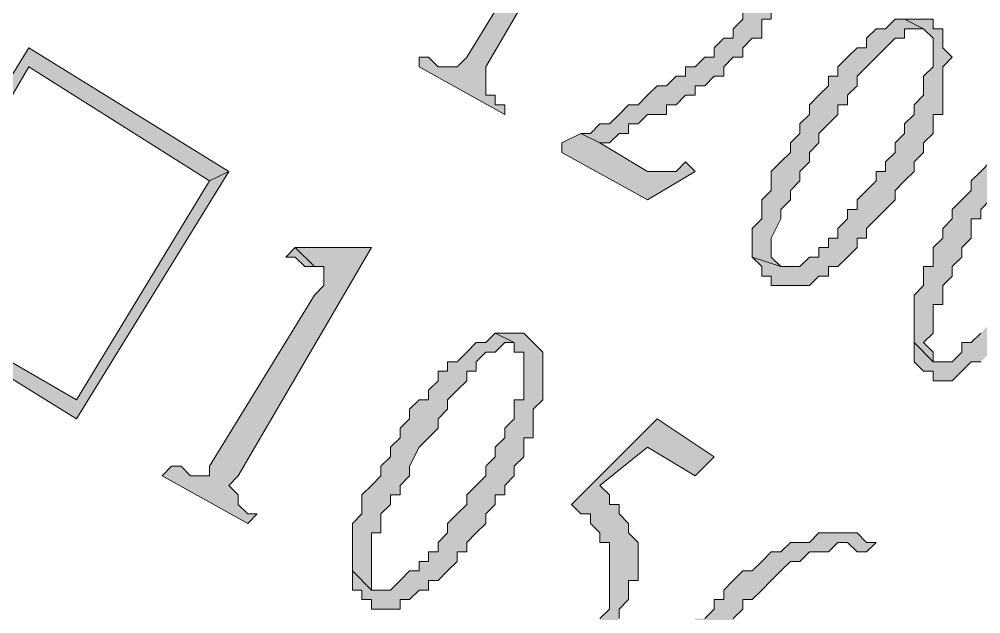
# Model space of a CAD drawing. Header units: millimetres. Extents: x 6 to 291, y 4 to 206.
# Drawn here: x 186.986 to 191.262, y 93.112 to 95.758 of the extents above; entities that cross this region are included whole.
import ezdxf

# ---------------------------------------------------------------- set-up
doc = ezdxf.new("R2010")
doc.units = ezdxf.units.MM
doc.layers.add('C00-00-00', color=7, linetype='Continuous')

msp = doc.modelspace()

# ---------------------------------------------------------------- hatches: boundary and pattern name
at = {"layer": 'C00-00-00'}
h = msp.add_hatch(color=256, dxfattribs=at)
h.dxf.hatch_style = 2
h.paths.add_polyline_path([(189.65333, 96.562339), (189.610997, 96.562339), (189.441663, 96.562339), (189.441663, 96.520006), (189.39933, 96.562339), (189.314663, 96.562339), (189.441663, 96.477672), (189.441663, 96.435339), (189.441663, 96.393006), (189.441663, 96.350672), (188.975997, 95.588672), (188.933663, 95.546339), (188.89133, 95.546339), (188.848997, 95.546339), (188.806663, 95.588672), (188.76433, 95.588672), (188.76433, 95.546339), (189.14533, 95.334672), (189.14533, 95.377006), (189.102997, 95.377006), (189.102997, 95.419339), (189.060663, 95.419339), (189.060663, 95.461672), (189.060663, 95.546339)])
h = msp.add_hatch(color=256, dxfattribs=at)
h.dxf.hatch_style = 2
h.paths.add_polyline_path([(190.415331, 96.012001), (190.203665, 96.096668), (190.245998, 96.096668), (190.245998, 96.054334), (190.288331, 96.054334), (190.288331, 95.969668), (190.245998, 95.927334), (190.245998, 95.885001), (190.245998, 95.842668), (190.203665, 95.800334), (190.203665, 95.758001), (190.161331, 95.715668), (190.161331, 95.673334), (190.118998, 95.673334), (190.076665, 95.631001), (190.076665, 95.588668), (190.034331, 95.588668), (189.991998, 95.546334), (189.949665, 95.546334), (189.949665, 95.504001), (189.907331, 95.504001), (189.864998, 95.461668), (189.822665, 95.461668), (189.780331, 95.419334), (189.737998, 95.377001), (189.695665, 95.377001), (189.653331, 95.334668), (189.610998, 95.292334), (189.568665, 95.292334), (189.526331, 95.250001), (189.483998, 95.250001), (189.568665, 95.207668), (189.610998, 95.207668), (189.653331, 95.250001), (189.695665, 95.250001), (189.695665, 95.292334), (189.737998, 95.292334), (189.780331, 95.334668), (189.822665, 95.334668), (189.864998, 95.334668), (189.864998, 95.377001), (189.907331, 95.377001), (189.949665, 95.419334), (189.991998, 95.419334), (189.991998, 95.461668), (190.034331, 95.461668), (190.076665, 95.504001), (190.118998, 95.504001), (190.118998, 95.546334), (190.161331, 95.588668), (190.203665, 95.588668), (190.203665, 95.631001), (190.245998, 95.673334), (190.288331, 95.673334), (190.288331, 95.715668), (190.288331, 95.758001), (190.330665, 95.758001), (190.330665, 95.800334), (190.372998, 95.842668), (190.372998, 95.885001), (190.372998, 95.927334), (190.415331, 95.969668)])
h = msp.add_hatch(color=256, dxfattribs=at)
h.dxf.hatch_style = 2
h.paths.add_polyline_path([(190.923327, 95.758004), (190.880994, 95.758004), (190.83866, 95.71567), (190.796327, 95.71567), (190.753994, 95.673337), (190.753994, 95.631004), (190.71166, 95.631004), (190.669327, 95.58867), (190.626994, 95.546337), (190.626994, 95.504004), (190.58466, 95.504004), (190.58466, 95.46167), (190.542327, 95.419337), (190.499994, 95.377004), (190.499994, 95.33467), (190.45766, 95.292337), (190.45766, 95.250004), (190.415327, 95.20767), (190.415327, 95.165337), (190.372994, 95.123004), (190.33066, 95.08067), (190.33066, 95.038337), (190.33066, 94.996004), (190.288327, 94.95367), (190.288327, 94.911337), (190.288327, 94.869004), (190.245994, 94.82667), (190.245994, 94.69967), (190.372994, 94.657337), (190.33066, 94.69967), (190.33066, 94.784337), (190.372994, 94.869004), (190.372994, 94.911337), (190.415327, 94.95367), (190.415327, 94.996004), (190.45766, 95.038337), (190.45766, 95.08067), (190.499994, 95.123004), (190.499994, 95.165337), (190.542327, 95.20767), (190.542327, 95.250004), (190.58466, 95.292337), (190.626994, 95.33467), (190.626994, 95.377004), (190.669327, 95.377004), (190.669327, 95.419337), (190.71166, 95.46167), (190.71166, 95.504004), (190.753994, 95.546337), (190.796327, 95.58867), (190.83866, 95.631004), (190.880994, 95.673337), (190.923327, 95.673337), (190.923327, 95.71567), (191.007994, 95.71567)])
h = msp.add_hatch(color=256, dxfattribs=at)
h.dxf.hatch_style = 2
h.paths.add_polyline_path([(191.050338, 95.758004), (191.008004, 95.758004), (190.923338, 95.758004), (191.008004, 95.71567), (191.050338, 95.673337), (191.050338, 95.546337), (191.008004, 95.504004), (191.008004, 95.46167), (191.008004, 95.419337), (190.965671, 95.377004), (190.965671, 95.33467), (190.923338, 95.292337), (190.923338, 95.250004), (190.881004, 95.20767), (190.881004, 95.165337), (190.838671, 95.123004), (190.838671, 95.08067), (190.796338, 95.08067), (190.796338, 95.038337), (190.754004, 94.996004), (190.711671, 94.95367), (190.711671, 94.911337), (190.669338, 94.911337), (190.669338, 94.869004), (190.627004, 94.82667), (190.627004, 94.784337), (190.584671, 94.784337), (190.584671, 94.742004), (190.542338, 94.742004), (190.542338, 94.69967), (190.500004, 94.69967), (190.457671, 94.657337), (190.415338, 94.657337), (190.373004, 94.657337), (190.246004, 94.69967), (190.288338, 94.657337), (190.288338, 94.615004), (190.330671, 94.615004), (190.330671, 94.57267), (190.373004, 94.57267), (190.415338, 94.57267), (190.457671, 94.57267), (190.500004, 94.57267), (190.542338, 94.615004), (190.584671, 94.615004), (190.584671, 94.657337), (190.627004, 94.657337), (190.669338, 94.69967), (190.711671, 94.742004), (190.711671, 94.784337), (190.754004, 94.784337), (190.754004, 94.82667), (190.796338, 94.869004), (190.838671, 94.911337), (190.881004, 94.95367), (190.881004, 94.996004), (190.923338, 95.038337), (190.965671, 95.08067), (190.965671, 95.123004), (191.008004, 95.165337), (191.008004, 95.20767), (191.050338, 95.250004), (191.050338, 95.292337), (191.050338, 95.33467), (191.092671, 95.33467), (191.092671, 95.377004), (191.092671, 95.419337), (191.092671, 95.546337), (191.135004, 95.58867), (191.092671, 95.631004), (191.092671, 95.673337), (191.092671, 95.71567), (191.050338, 95.71567)])
h = msp.add_hatch(color=256, dxfattribs=at)
h.dxf.hatch_style = 2
h.paths.add_polyline_path([(187.917664, 95.080671), (187.028664, 95.631004), (186.351331, 94.530337), (186.435997, 94.530337), (187.028664, 95.546337), (187.832997, 95.038337)])
h = msp.add_hatch(color=256, dxfattribs=at)
h.dxf.hatch_style = 2
h.paths.add_polyline_path([(191.727671, 95.334669), (191.685337, 95.334669), (191.643004, 95.377002), (191.600671, 95.377002), (191.600671, 95.334669), (191.685337, 95.292335), (191.727671, 95.250002), (191.727671, 95.165335), (191.685337, 95.080669), (191.685337, 95.038335), (191.685337, 94.996002), (191.643004, 94.996002), (191.643004, 94.953669), (191.600671, 94.911335), (191.600671, 94.869002), (191.558337, 94.826669), (191.558337, 94.784335), (191.516004, 94.742002), (191.473671, 94.699669), (191.473671, 94.657335), (191.431337, 94.572669), (191.389004, 94.572669), (191.389004, 94.530335), (191.346671, 94.488002), (191.346671, 94.445669), (191.304337, 94.403335), (191.262004, 94.361002), (191.219671, 94.318669), (191.177337, 94.318669), (191.177337, 94.276335), (191.135004, 94.234002), (191.092671, 94.234002), (191.050337, 94.234002), (190.965671, 94.318669), (190.965671, 94.276335), (190.965671, 94.234002), (191.008004, 94.191669), (191.050337, 94.191669), (191.050337, 94.149335), (191.135004, 94.149335), (191.177337, 94.191669), (191.219671, 94.234002), (191.262004, 94.234002), (191.304337, 94.276335), (191.346671, 94.318669), (191.389004, 94.361002), (191.431337, 94.403335), (191.473671, 94.445669), (191.473671, 94.488002), (191.516004, 94.530335), (191.558337, 94.572669), (191.600671, 94.615002), (191.600671, 94.657335), (191.643004, 94.699669), (191.643004, 94.742002), (191.685337, 94.784335), (191.685337, 94.826669), (191.685337, 94.869002), (191.727671, 94.911335), (191.727671, 94.953669), (191.770004, 94.996002), (191.770004, 95.038335), (191.770004, 95.080669), (191.770004, 95.250002), (191.770004, 95.292335)])
h = msp.add_hatch(color=256, dxfattribs=at)
h.dxf.hatch_style = 2
h.paths.add_polyline_path([(191.60066, 95.334669), (191.558326, 95.334669), (191.515993, 95.334669), (191.47366, 95.292335), (191.431326, 95.250002), (191.388993, 95.250002), (191.388993, 95.207669), (191.34666, 95.207669), (191.34666, 95.165335), (191.304326, 95.123002), (191.261993, 95.080669), (191.21966, 95.038335), (191.21966, 94.996002), (191.177326, 94.953669), (191.134993, 94.911335), (191.134993, 94.869002), (191.09266, 94.826669), (191.09266, 94.784335), (191.050326, 94.742002), (191.050326, 94.699669), (191.050326, 94.657335), (191.007993, 94.657335), (191.007993, 94.615002), (191.007993, 94.572669), (190.96566, 94.530335), (190.96566, 94.488002), (190.96566, 94.318669), (191.050326, 94.234002), (191.050326, 94.276335), (191.007993, 94.318669), (191.050326, 94.361002), (191.050326, 94.403335), (191.050326, 94.445669), (191.050326, 94.488002), (191.09266, 94.488002), (191.09266, 94.530335), (191.09266, 94.572669), (191.134993, 94.615002), (191.134993, 94.657335), (191.177326, 94.699669), (191.177326, 94.742002), (191.21966, 94.784335), (191.21966, 94.869002), (191.261993, 94.869002), (191.261993, 94.911335), (191.304326, 94.953669), (191.34666, 94.996002), (191.34666, 95.038335), (191.388993, 95.038335), (191.388993, 95.080669), (191.431326, 95.123002), (191.47366, 95.165335), (191.47366, 95.207669), (191.515993, 95.207669), (191.558326, 95.250002), (191.558326, 95.292335), (191.60066, 95.292335), (191.642993, 95.292335), (191.685326, 95.292335)])
h = msp.add_hatch(color=256, dxfattribs=at)
h.dxf.hatch_style = 2
h.paths.add_polyline_path([(189.992004, 95.080671), (189.949671, 95.123004), (189.907338, 95.080671), (189.865004, 95.080671), (189.780338, 95.080671), (189.568671, 95.207671), (189.484004, 95.250004), (189.399338, 95.207671), (189.399338, 95.165337), (189.780338, 94.953671)])
h = msp.add_hatch(color=256, dxfattribs=at)
h.dxf.hatch_style = 2
h.paths.add_polyline_path([(187.917664, 95.080671), (187.832997, 95.038337), (187.240331, 94.064671), (186.435997, 94.530337), (186.351331, 94.530337), (187.240331, 93.980004)])
h = msp.add_hatch(color=256, dxfattribs=at)
h.dxf.hatch_style = 2
h.paths.add_polyline_path([(188.552671, 94.742004), (188.468004, 94.742004), (188.214004, 94.742004), (188.298671, 94.657338), (188.341004, 94.657338), (188.341004, 94.615004), (188.341004, 94.572671), (188.298671, 94.530338), (187.833004, 93.768338), (187.833004, 93.726004), (187.748337, 93.726004), (187.706004, 93.768338), (187.663671, 93.768338), (187.621337, 93.726004), (188.002337, 93.514338), (188.044671, 93.556671), (188.002337, 93.556671), (187.960004, 93.599004), (187.960004, 93.641338), (187.917671, 93.683671), (187.960004, 93.726004)])
h = msp.add_hatch(color=256, dxfattribs=at)
h.dxf.hatch_style = 2
h.paths.add_polyline_path([(188.213996, 94.742004), (188.171663, 94.699671), (188.213996, 94.699671), (188.256329, 94.657338), (188.298663, 94.657338)])
h = msp.add_hatch(color=256, dxfattribs=at)
h.dxf.hatch_style = 2
h.paths.add_polyline_path([(189.102992, 94.361004), (189.060659, 94.31867), (189.018326, 94.31867), (188.975992, 94.276337), (188.933659, 94.234004), (188.891326, 94.234004), (188.891326, 94.19167), (188.848992, 94.19167), (188.848992, 94.149337), (188.806659, 94.107004), (188.806659, 94.06467), (188.764326, 94.06467), (188.721992, 94.022337), (188.721992, 93.980004), (188.679659, 93.93767), (188.679659, 93.895337), (188.637326, 93.853004), (188.637326, 93.81067), (188.594992, 93.768337), (188.594992, 93.726004), (188.552659, 93.68367), (188.510326, 93.641337), (188.510326, 93.599004), (188.510326, 93.55667), (188.467992, 93.514337), (188.467992, 93.472004), (188.467992, 93.42967), (188.467992, 93.30267), (188.552659, 93.218004), (188.552659, 93.260337), (188.552659, 93.387337), (188.552659, 93.42967), (188.552659, 93.472004), (188.594992, 93.472004), (188.594992, 93.514337), (188.594992, 93.55667), (188.637326, 93.599004), (188.637326, 93.641337), (188.679659, 93.641337), (188.679659, 93.68367), (188.721992, 93.726004), (188.721992, 93.768337), (188.764326, 93.853004), (188.806659, 93.895337), (188.848992, 93.93767), (188.848992, 93.980004), (188.891326, 94.022337), (188.891326, 94.06467), (188.933659, 94.107004), (188.975992, 94.149337), (188.975992, 94.19167), (189.018326, 94.19167), (189.018326, 94.234004), (189.060659, 94.276337), (189.102992, 94.276337), (189.145326, 94.31867), (189.187659, 94.31867)])
h = msp.add_hatch(color=256, dxfattribs=at)
h.dxf.hatch_style = 2
h.paths.add_polyline_path([(189.230003, 94.361004), (189.18767, 94.361004), (189.103003, 94.361004), (189.18767, 94.31867), (189.18767, 94.276337), (189.230003, 94.276337), (189.230003, 94.149337), (189.230003, 94.107004), (189.230003, 94.06467), (189.18767, 94.06467), (189.18767, 94.022337), (189.18767, 93.980004), (189.145337, 93.93767), (189.145337, 93.895337), (189.103003, 93.853004), (189.103003, 93.81067), (189.06067, 93.768337), (189.06067, 93.726004), (189.018337, 93.68367), (188.976003, 93.641337), (188.976003, 93.599004), (188.93367, 93.55667), (188.891337, 93.514337), (188.891337, 93.472004), (188.849003, 93.42967), (188.849003, 93.387337), (188.80667, 93.387337), (188.80667, 93.345004), (188.764337, 93.345004), (188.764337, 93.30267), (188.722003, 93.30267), (188.67967, 93.260337), (188.637337, 93.218004), (188.55267, 93.218004), (188.468003, 93.30267), (188.468003, 93.260337), (188.468003, 93.218004), (188.510337, 93.218004), (188.510337, 93.17567), (188.55267, 93.17567), (188.55267, 93.133337), (188.67967, 93.133337), (188.67967, 93.17567), (188.722003, 93.17567), (188.764337, 93.218004), (188.80667, 93.218004), (188.80667, 93.260337), (188.849003, 93.260337), (188.891337, 93.30267), (188.93367, 93.345004), (188.93367, 93.387337), (188.976003, 93.387337), (188.976003, 93.42967), (189.018337, 93.472004), (189.06067, 93.514337), (189.06067, 93.55667), (189.103003, 93.599004), (189.103003, 93.641337), (189.145337, 93.641337), (189.145337, 93.68367), (189.18767, 93.726004), (189.18767, 93.768337), (189.230003, 93.81067), (189.230003, 93.853004), (189.230003, 93.895337), (189.272337, 93.895337), (189.272337, 93.93767), (189.272337, 93.980004), (189.272337, 94.022337), (189.31467, 94.06467), (189.31467, 94.276337), (189.272337, 94.31867)])
h = msp.add_hatch(color=256, dxfattribs=at)
h.dxf.hatch_style = 2
h.paths.add_polyline_path([(190.076673, 93.810666), (189.822673, 93.979999), (189.441673, 93.598999), (189.484006, 93.556666), (189.52634, 93.556666), (189.52634, 93.514333), (189.568673, 93.471999), (189.568673, 93.429666), (189.611006, 93.429666), (189.611006, 93.387333), (189.611006, 93.344999), (189.611006, 93.217999), (189.611006, 93.175666), (189.611006, 93.133333), (189.568673, 93.090999), (189.568673, 93.048666), (189.52634, 93.048666), (189.52634, 93.006333), (189.484006, 92.963999), (189.441673, 92.921666), (189.39934, 92.879333), (189.357006, 92.879333), (189.230006, 92.879333), (189.187673, 92.879333), (189.14534, 92.921666), (189.314673, 92.794666), (189.357006, 92.836999), (189.39934, 92.836999), (189.441673, 92.879333), (189.484006, 92.921666), (189.52634, 92.921666), (189.52634, 92.963999), (189.568673, 92.963999), (189.611006, 93.006333), (189.611006, 93.048666), (189.65334, 93.090999), (189.65334, 93.133333), (189.695673, 93.175666), (189.695673, 93.217999), (189.695673, 93.260333), (189.738006, 93.260333), (189.738006, 93.429666), (189.695673, 93.471999), (189.695673, 93.514333), (189.65334, 93.556666), (189.65334, 93.598999), (189.611006, 93.598999), (189.611006, 93.641333), (189.568673, 93.683666), (189.78034, 93.852999), (189.992006, 93.725999)])
h = msp.add_hatch(color=256, dxfattribs=at)
h.dxf.hatch_style = 2
h.paths.add_polyline_path([(190.796332, 93.429665), (190.753999, 93.429665), (190.711665, 93.471999), (190.542332, 93.471999), (190.499999, 93.429665), (190.457665, 93.429665), (190.415332, 93.429665), (190.372999, 93.387332), (190.330665, 93.387332), (190.288332, 93.344999), (190.245999, 93.302665), (190.203665, 93.302665), (190.161332, 93.260332), (190.118999, 93.217999), (190.118999, 93.175665), (190.076665, 93.175665), (190.076665, 93.133332), (190.034332, 93.090999), (189.991999, 93.090999), (189.991999, 93.048665), (189.949665, 93.006332), (189.949665, 92.963999), (189.907332, 92.963999), (189.907332, 92.921665), (189.864999, 92.879332), (189.864999, 92.836999), (189.864999, 92.794665), (189.822665, 92.752332), (189.822665, 92.667665), (189.780332, 92.625332), (189.780332, 92.455999), (189.822665, 92.413665), (189.864999, 92.371332), (189.907332, 92.371332), (189.907332, 92.328999), (190.034332, 92.328999), (189.907332, 92.413665), (189.907332, 92.455999), (189.907332, 92.498332), (189.864999, 92.540665), (189.907332, 92.582999), (189.907332, 92.667665), (189.907332, 92.709999), (189.907332, 92.752332), (189.949665, 92.794665), (189.991999, 92.836999), (189.991999, 92.879332), (190.034332, 92.921665), (190.076665, 92.963999), (190.076665, 93.006332), (190.118999, 93.006332), (190.161332, 93.048665), (190.203665, 93.048665), (190.245999, 93.006332), (190.288332, 93.006332), (190.161332, 93.090999), (190.203665, 93.133332), (190.203665, 93.175665), (190.245999, 93.175665), (190.288332, 93.217999), (190.330665, 93.260332), (190.372999, 93.302665), (190.415332, 93.344999), (190.457665, 93.344999), (190.499999, 93.387332), (190.584665, 93.387332), (190.626999, 93.429665), (190.669332, 93.429665), (190.711665, 93.387332), (190.753999, 93.387332)])

# ---------------------------------------------------------------- linework, layer by layer
at = {"layer": 'C00-00-00', "lineweight": 13}
for points in [[(189.65333, 96.562339), (189.610997, 96.562339), (189.441663, 96.562339), (189.441663, 96.520006), (189.39933, 96.562339), (189.314663, 96.562339), (189.441663, 96.477672), (189.441663, 96.435339), (189.441663, 96.393006), (189.441663, 96.350672), (188.975997, 95.588672), (188.933663, 95.546339), (188.89133, 95.546339), (188.848997, 95.546339), (188.806663, 95.588672), (188.76433, 95.588672), (188.76433, 95.546339), (189.14533, 95.334672), (189.14533, 95.377006), (189.102997, 95.377006), (189.102997, 95.419339), (189.060663, 95.419339), (189.060663, 95.461672), (189.060663, 95.546339)], [(190.923327, 95.758004), (190.880994, 95.758004), (190.83866, 95.71567), (190.796327, 95.71567), (190.753994, 95.673337), (190.753994, 95.631004), (190.71166, 95.631004), (190.669327, 95.58867), (190.626994, 95.546337), (190.626994, 95.504004), (190.58466, 95.504004), (190.58466, 95.46167), (190.542327, 95.419337), (190.499994, 95.377004), (190.499994, 95.33467), (190.45766, 95.292337), (190.45766, 95.250004), (190.415327, 95.20767), (190.415327, 95.165337), (190.372994, 95.123004), (190.33066, 95.08067), (190.33066, 95.038337), (190.33066, 94.996004), (190.288327, 94.95367), (190.288327, 94.911337), (190.288327, 94.869004), (190.245994, 94.82667), (190.245994, 94.69967), (190.372994, 94.657337), (190.33066, 94.69967), (190.33066, 94.784337), (190.372994, 94.869004), (190.372994, 94.911337), (190.415327, 94.95367), (190.415327, 94.996004), (190.45766, 95.038337), (190.45766, 95.08067), (190.499994, 95.123004), (190.499994, 95.165337), (190.542327, 95.20767), (190.542327, 95.250004), (190.58466, 95.292337), (190.626994, 95.33467), (190.626994, 95.377004), (190.669327, 95.377004), (190.669327, 95.419337), (190.71166, 95.46167), (190.71166, 95.504004), (190.753994, 95.546337), (190.796327, 95.58867), (190.83866, 95.631004), (190.880994, 95.673337), (190.923327, 95.673337), (190.923327, 95.71567), (191.007994, 95.71567)], [(191.050338, 95.758004), (191.008004, 95.758004), (190.923338, 95.758004), (191.008004, 95.71567), (191.050338, 95.673337), (191.050338, 95.546337), (191.008004, 95.504004), (191.008004, 95.46167), (191.008004, 95.419337), (190.965671, 95.377004), (190.965671, 95.33467), (190.923338, 95.292337), (190.923338, 95.250004), (190.881004, 95.20767), (190.881004, 95.165337), (190.838671, 95.123004), (190.838671, 95.08067), (190.796338, 95.08067), (190.796338, 95.038337), (190.754004, 94.996004), (190.711671, 94.95367), (190.711671, 94.911337), (190.669338, 94.911337), (190.669338, 94.869004), (190.627004, 94.82667), (190.627004, 94.784337), (190.584671, 94.784337), (190.584671, 94.742004), (190.542338, 94.742004), (190.542338, 94.69967), (190.500004, 94.69967), (190.457671, 94.657337), (190.415338, 94.657337), (190.373004, 94.657337), (190.246004, 94.69967), (190.288338, 94.657337), (190.288338, 94.615004), (190.330671, 94.615004), (190.330671, 94.57267), (190.373004, 94.57267), (190.415338, 94.57267), (190.457671, 94.57267), (190.500004, 94.57267), (190.542338, 94.615004), (190.584671, 94.615004), (190.584671, 94.657337), (190.627004, 94.657337), (190.669338, 94.69967), (190.711671, 94.742004), (190.711671, 94.784337), (190.754004, 94.784337), (190.754004, 94.82667), (190.796338, 94.869004), (190.838671, 94.911337), (190.881004, 94.95367), (190.881004, 94.996004), (190.923338, 95.038337), (190.965671, 95.08067), (190.965671, 95.123004), (191.008004, 95.165337), (191.008004, 95.20767), (191.050338, 95.250004), (191.050338, 95.292337), (191.050338, 95.33467), (191.092671, 95.33467), (191.092671, 95.377004), (191.092671, 95.419337), (191.092671, 95.546337), (191.135004, 95.58867), (191.092671, 95.631004), (191.092671, 95.673337), (191.092671, 95.71567), (191.050338, 95.71567)], [(187.917664, 95.080671), (187.028664, 95.631004), (186.351331, 94.530337), (186.435997, 94.530337), (187.028664, 95.546337), (187.832997, 95.038337)], [(189.992004, 95.080671), (189.949671, 95.123004), (189.907338, 95.080671), (189.865004, 95.080671), (189.780338, 95.080671), (189.568671, 95.207671), (189.484004, 95.250004), (189.399338, 95.207671), (189.399338, 95.165337), (189.780338, 94.953671)], [(187.917664, 95.080671), (187.832997, 95.038337), (187.240331, 94.064671), (186.435997, 94.530337), (186.351331, 94.530337), (187.240331, 93.980004)], [(188.552671, 94.742004), (188.468004, 94.742004), (188.214004, 94.742004), (188.298671, 94.657338), (188.341004, 94.657338), (188.341004, 94.615004), (188.341004, 94.572671), (188.298671, 94.530338), (187.833004, 93.768338), (187.833004, 93.726004), (187.748337, 93.726004), (187.706004, 93.768338), (187.663671, 93.768338), (187.621337, 93.726004), (188.002337, 93.514338), (188.044671, 93.556671), (188.002337, 93.556671), (187.960004, 93.599004), (187.960004, 93.641338), (187.917671, 93.683671), (187.960004, 93.726004)], [(188.213996, 94.742004), (188.171663, 94.699671), (188.213996, 94.699671), (188.256329, 94.657338), (188.298663, 94.657338)], [(189.102992, 94.361004), (189.060659, 94.31867), (189.018326, 94.31867), (188.975992, 94.276337), (188.933659, 94.234004), (188.891326, 94.234004), (188.891326, 94.19167), (188.848992, 94.19167), (188.848992, 94.149337), (188.806659, 94.107004), (188.806659, 94.06467), (188.764326, 94.06467), (188.721992, 94.022337), (188.721992, 93.980004), (188.679659, 93.93767), (188.679659, 93.895337), (188.637326, 93.853004), (188.637326, 93.81067), (188.594992, 93.768337), (188.594992, 93.726004), (188.552659, 93.68367), (188.510326, 93.641337), (188.510326, 93.599004), (188.510326, 93.55667), (188.467992, 93.514337), (188.467992, 93.472004), (188.467992, 93.42967), (188.467992, 93.30267), (188.552659, 93.218004), (188.552659, 93.260337), (188.552659, 93.387337), (188.552659, 93.42967), (188.552659, 93.472004), (188.594992, 93.472004), (188.594992, 93.514337), (188.594992, 93.55667), (188.637326, 93.599004), (188.637326, 93.641337), (188.679659, 93.641337), (188.679659, 93.68367), (188.721992, 93.726004), (188.721992, 93.768337), (188.764326, 93.853004), (188.806659, 93.895337), (188.848992, 93.93767), (188.848992, 93.980004), (188.891326, 94.022337), (188.891326, 94.06467), (188.933659, 94.107004), (188.975992, 94.149337), (188.975992, 94.19167), (189.018326, 94.19167), (189.018326, 94.234004), (189.060659, 94.276337), (189.102992, 94.276337), (189.145326, 94.31867), (189.187659, 94.31867)], [(189.230003, 94.361004), (189.18767, 94.361004), (189.103003, 94.361004), (189.18767, 94.31867), (189.18767, 94.276337), (189.230003, 94.276337), (189.230003, 94.149337), (189.230003, 94.107004), (189.230003, 94.06467), (189.18767, 94.06467), (189.18767, 94.022337), (189.18767, 93.980004), (189.145337, 93.93767), (189.145337, 93.895337), (189.103003, 93.853004), (189.103003, 93.81067), (189.06067, 93.768337), (189.06067, 93.726004), (189.018337, 93.68367), (188.976003, 93.641337), (188.976003, 93.599004), (188.93367, 93.55667), (188.891337, 93.514337), (188.891337, 93.472004), (188.849003, 93.42967), (188.849003, 93.387337), (188.80667, 93.387337), (188.80667, 93.345004), (188.764337, 93.345004), (188.764337, 93.30267), (188.722003, 93.30267), (188.67967, 93.260337), (188.637337, 93.218004), (188.55267, 93.218004), (188.468003, 93.30267), (188.468003, 93.260337), (188.468003, 93.218004), (188.510337, 93.218004), (188.510337, 93.17567), (188.55267, 93.17567), (188.55267, 93.133337), (188.67967, 93.133337), (188.67967, 93.17567), (188.722003, 93.17567), (188.764337, 93.218004), (188.80667, 93.218004), (188.80667, 93.260337), (188.849003, 93.260337), (188.891337, 93.30267), (188.93367, 93.345004), (188.93367, 93.387337), (188.976003, 93.387337), (188.976003, 93.42967), (189.018337, 93.472004), (189.06067, 93.514337), (189.06067, 93.55667), (189.103003, 93.599004), (189.103003, 93.641337), (189.145337, 93.641337), (189.145337, 93.68367), (189.18767, 93.726004), (189.18767, 93.768337), (189.230003, 93.81067), (189.230003, 93.853004), (189.230003, 93.895337), (189.272337, 93.895337), (189.272337, 93.93767), (189.272337, 93.980004), (189.272337, 94.022337), (189.31467, 94.06467), (189.31467, 94.276337), (189.272337, 94.31867)]]:
    msp.add_lwpolyline(points, close=True, dxfattribs=at)
for points in [[(190.203665, 95.800334), (190.203665, 95.758001), (190.161331, 95.715668), (190.161331, 95.673334), (190.118998, 95.673334), (190.076665, 95.631001), (190.076665, 95.588668), (190.034331, 95.588668), (189.991998, 95.546334), (189.949665, 95.546334), (189.949665, 95.504001), (189.907331, 95.504001), (189.864998, 95.461668), (189.822665, 95.461668), (189.780331, 95.419334), (189.737998, 95.377001), (189.695665, 95.377001), (189.653331, 95.334668), (189.610998, 95.292334), (189.568665, 95.292334), (189.526331, 95.250001), (189.483998, 95.250001), (189.568665, 95.207668), (189.610998, 95.207668), (189.653331, 95.250001), (189.695665, 95.250001), (189.695665, 95.292334), (189.737998, 95.292334), (189.780331, 95.334668), (189.822665, 95.334668), (189.864998, 95.334668), (189.864998, 95.377001), (189.907331, 95.377001), (189.949665, 95.419334), (189.991998, 95.419334), (189.991998, 95.461668), (190.034331, 95.461668), (190.076665, 95.504001), (190.118998, 95.504001), (190.118998, 95.546334), (190.161331, 95.588668), (190.203665, 95.588668), (190.203665, 95.631001), (190.245998, 95.673334), (190.288331, 95.673334), (190.288331, 95.715668), (190.288331, 95.758001), (190.330665, 95.758001), (190.330665, 95.800334)], [(191.304326, 95.123002), (191.261993, 95.080669), (191.21966, 95.038335), (191.21966, 94.996002), (191.177326, 94.953669), (191.134993, 94.911335), (191.134993, 94.869002), (191.09266, 94.826669), (191.09266, 94.784335), (191.050326, 94.742002), (191.050326, 94.699669), (191.050326, 94.657335), (191.007993, 94.657335), (191.007993, 94.615002), (191.007993, 94.572669), (190.96566, 94.530335), (190.96566, 94.488002), (190.96566, 94.318669), (191.050326, 94.234002), (191.050326, 94.276335), (191.007993, 94.318669), (191.050326, 94.361002), (191.050326, 94.403335), (191.050326, 94.445669), (191.050326, 94.488002), (191.09266, 94.488002), (191.09266, 94.530335), (191.09266, 94.572669), (191.134993, 94.615002), (191.134993, 94.657335), (191.177326, 94.699669), (191.177326, 94.742002), (191.21966, 94.784335), (191.21966, 94.869002), (191.261993, 94.869002), (191.261993, 94.911335), (191.304326, 94.953669)], [(191.262004, 94.361002), (191.219671, 94.318669), (191.177337, 94.318669), (191.177337, 94.276335), (191.135004, 94.234002), (191.092671, 94.234002), (191.050337, 94.234002), (190.965671, 94.318669), (190.965671, 94.276335), (190.965671, 94.234002), (191.008004, 94.191669), (191.050337, 94.191669), (191.050337, 94.149335), (191.135004, 94.149335), (191.177337, 94.191669), (191.219671, 94.234002), (191.262004, 94.234002)], [(189.65334, 93.090999), (189.65334, 93.133333), (189.695673, 93.175666), (189.695673, 93.217999), (189.695673, 93.260333), (189.738006, 93.260333), (189.738006, 93.429666), (189.695673, 93.471999), (189.695673, 93.514333), (189.65334, 93.556666), (189.65334, 93.598999), (189.611006, 93.598999), (189.611006, 93.641333), (189.568673, 93.683666), (189.78034, 93.852999), (189.992006, 93.725999), (190.076673, 93.810666), (189.822673, 93.979999), (189.441673, 93.598999), (189.484006, 93.556666), (189.52634, 93.556666), (189.52634, 93.514333), (189.568673, 93.471999), (189.568673, 93.429666), (189.611006, 93.429666), (189.611006, 93.387333), (189.611006, 93.344999), (189.611006, 93.217999), (189.611006, 93.175666), (189.611006, 93.133333), (189.568673, 93.090999)], [(190.161332, 93.090999), (190.203665, 93.133332), (190.203665, 93.175665), (190.245999, 93.175665), (190.288332, 93.217999), (190.330665, 93.260332), (190.372999, 93.302665), (190.415332, 93.344999), (190.457665, 93.344999), (190.499999, 93.387332), (190.584665, 93.387332), (190.626999, 93.429665), (190.669332, 93.429665), (190.711665, 93.387332), (190.753999, 93.387332), (190.796332, 93.429665), (190.753999, 93.429665), (190.711665, 93.471999), (190.542332, 93.471999), (190.499999, 93.429665), (190.457665, 93.429665), (190.415332, 93.429665), (190.372999, 93.387332), (190.330665, 93.387332), (190.288332, 93.344999), (190.245999, 93.302665), (190.203665, 93.302665), (190.161332, 93.260332), (190.118999, 93.217999), (190.118999, 93.175665), (190.076665, 93.175665), (190.076665, 93.133332), (190.034332, 93.090999)]]:
    msp.add_lwpolyline(points, dxfattribs=at)

doc.saveas('drawing.dxf')
